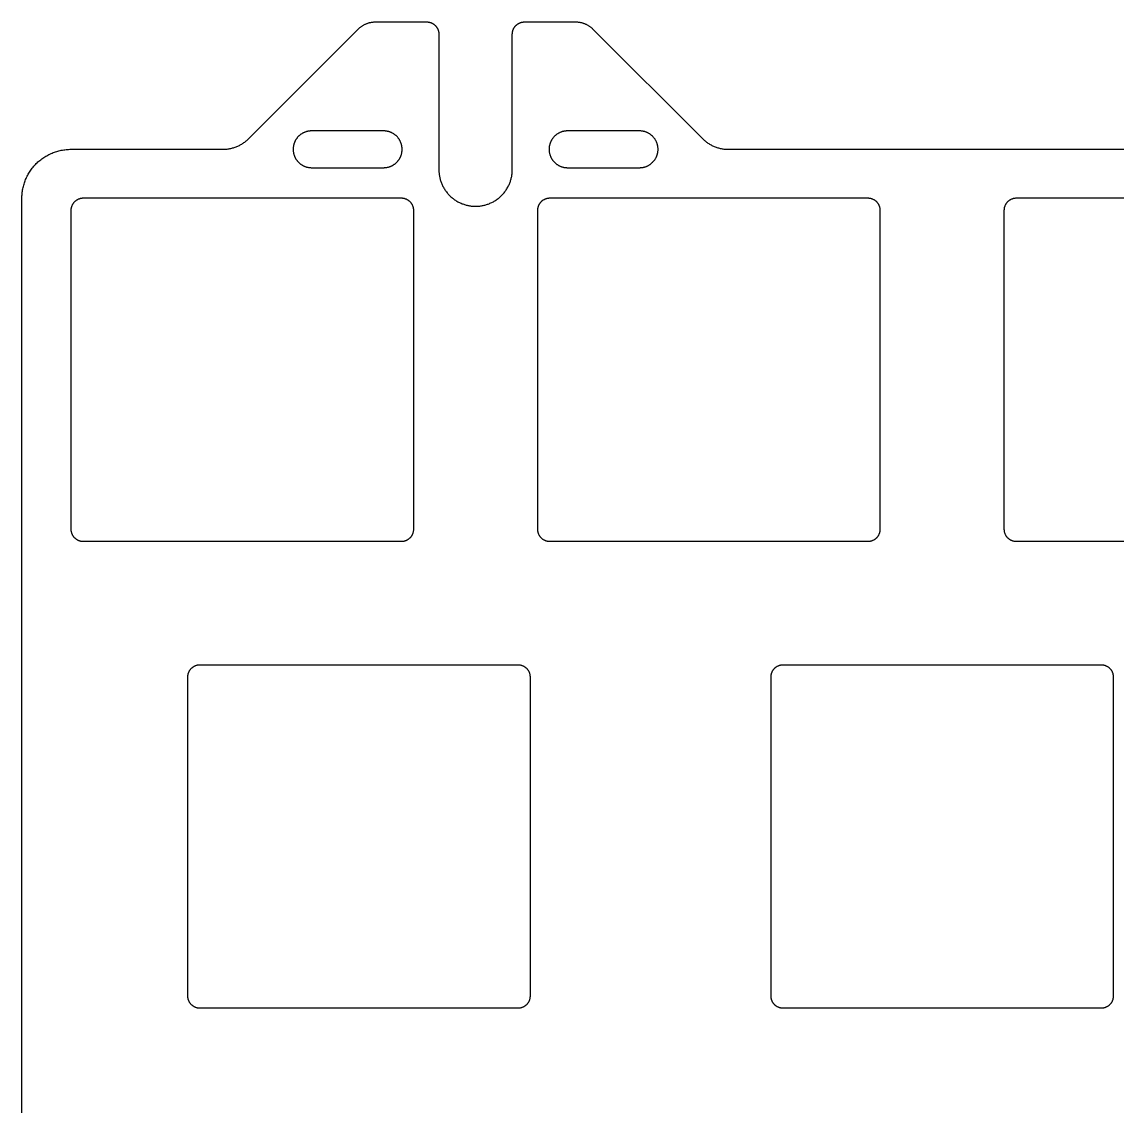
# Model space of a CAD drawing. Header units: millimetres. Extents: x -2014 to -1710, y 1046 to 1151.
# Drawn here: x -2013.75 to -1969.03, y 1106.75 to 1151.01 of the extents above; entities that cross this region are included whole.
import ezdxf

# ---------------------------------------------------------------- set-up
doc = ezdxf.new("R2010")
doc.units = ezdxf.units.MM
doc.layers.add('Layer 01', color=1, linetype='Continuous', true_color=0xff0000)

msp = doc.modelspace()

# ---------------------------------------------------------------- linework, layer by layer
at = {"layer": 'Layer 01', "color": 254, "true_color": 0xcad1ee}
for points in [[(-2004.488646, 1146.245211), (-2000.020879, 1150.712978)], [(-2000.020879, 1150.712978), (-2000.003306, 1150.730106), (-1999.985307, 1150.746774), (-1999.966895, 1150.762979), (-1999.948084, 1150.778713), (-1999.928886, 1150.793972), (-1999.909316, 1150.80875), (-1999.889387, 1150.823041), (-1999.869112, 1150.83684), (-1999.848504, 1150.850141), (-1999.827578, 1150.862939), (-1999.806347, 1150.875228), (-1999.784823, 1150.887003), (-1999.763022, 1150.898257), (-1999.740955, 1150.908986), (-1999.718637, 1150.919184), (-1999.69608, 1150.928845), (-1999.673299, 1150.937963), (-1999.650307, 1150.946534), (-1999.627117, 1150.954551), (-1999.603743, 1150.962009), (-1999.580198, 1150.968902), (-1999.556495, 1150.975226), (-1999.532649, 1150.980973), (-1999.508672, 1150.986139), (-1999.484578, 1150.990718), (-1999.46038, 1150.994705), (-1999.436092, 1150.998094), (-1999.411728, 1151.000879), (-1999.3873, 1151.003055), (-1999.362823, 1151.004616), (-1999.338309, 1151.005557), (-1999.313772, 1151.005871)], [(-1999.313772, 1151.005871), (-1997.227972, 1151.005871)], [(-1997.227972, 1151.005871), (-1997.215686, 1151.005713), (-1997.203402, 1151.005242), (-1997.191129, 1151.00446), (-1997.178875, 1151.003373), (-1997.166649, 1151.001984), (-1997.154462, 1151.000296), (-1997.14232, 1150.998313), (-1997.130234, 1150.996039), (-1997.118213, 1150.993477), (-1997.106265, 1150.990632), (-1997.0944, 1150.987506), (-1997.082627, 1150.984104), (-1997.070954, 1150.980429), (-1997.059391, 1150.976486), (-1997.047947, 1150.972276), (-1997.03663, 1150.967805), (-1997.02545, 1150.963069), (-1997.014408, 1150.958061), (-1997.003506, 1150.952781), (-1996.992743, 1150.947229), (-1996.982118, 1150.941406), (-1996.971633, 1150.935311), (-1996.961286, 1150.928944), (-1996.951079, 1150.922305), (-1996.940967, 1150.915352), (-1996.930932, 1150.908066), (-1996.921012, 1150.900483), (-1996.911243, 1150.892641), (-1996.901662, 1150.884576), (-1996.892307, 1150.876326), (-1996.883214, 1150.867926), (-1996.874421, 1150.859413), (-1996.865897, 1150.850736), (-1996.857588, 1150.841822), (-1996.8495, 1150.83268), (-1996.841634, 1150.82332), (-1996.833996, 1150.81375), (-1996.826589, 1150.80398), (-1996.819417, 1150.794018), (-1996.812482, 1150.783873), (-1996.80579, 1150.773553), (-1996.799344, 1150.763069), (-1996.793148, 1150.752429), (-1996.787204, 1150.741641), (-1996.781518, 1150.730716), (-1996.776093, 1150.71966), (-1996.770932, 1150.708484), (-1996.766039, 1150.697197), (-1996.761431, 1150.685818), (-1996.75712, 1150.674362), (-1996.753106, 1150.662828), (-1996.749389, 1150.651218), (-1996.74597, 1150.639529), (-1996.742849, 1150.627764), (-1996.740024, 1150.615921), (-1996.737497, 1150.604), (-1996.735268, 1150.592003), (-1996.733335, 1150.579928), (-1996.7317, 1150.567775), (-1996.730363, 1150.555545), (-1996.729322, 1150.543238), (-1996.728579, 1150.530854), (-1996.728134, 1150.518392), (-1996.727986, 1150.505853)], [(-1993.727986, 1150.505803), (-1993.727829, 1150.518088), (-1993.72736, 1150.530373), (-1993.726581, 1150.542647), (-1993.725495, 1150.554901), (-1993.724108, 1150.567128), (-1993.722422, 1150.579316), (-1993.720441, 1150.591458), (-1993.718169, 1150.603545), (-1993.715609, 1150.615567), (-1993.712765, 1150.627516), (-1993.709641, 1150.639381), (-1993.706241, 1150.651156), (-1993.702568, 1150.662829), (-1993.698626, 1150.674394), (-1993.694418, 1150.685839), (-1993.689949, 1150.697157), (-1993.685214, 1150.708338), (-1993.680207, 1150.719381), (-1993.674929, 1150.730284), (-1993.669379, 1150.741049), (-1993.663557, 1150.751674), (-1993.657463, 1150.762161), (-1993.651097, 1150.772509), (-1993.64446, 1150.782718), (-1993.637508, 1150.792831), (-1993.630223, 1150.802867), (-1993.622641, 1150.812789), (-1993.614801, 1150.822559), (-1993.606737, 1150.832142), (-1993.598487, 1150.841498), (-1993.590088, 1150.850592), (-1993.581577, 1150.859387), (-1993.5729, 1150.867913), (-1993.563987, 1150.876223), (-1993.554846, 1150.884313), (-1993.545487, 1150.89218), (-1993.535918, 1150.899819), (-1993.526148, 1150.907228), (-1993.516186, 1150.914402), (-1993.506042, 1150.921338), (-1993.495723, 1150.928031), (-1993.48524, 1150.934479), (-1993.4746, 1150.940677), (-1993.463813, 1150.946622), (-1993.452887, 1150.95231), (-1993.441832, 1150.957737), (-1993.430656, 1150.9629), (-1993.419369, 1150.967794), (-1993.407991, 1150.972404), (-1993.396535, 1150.976717), (-1993.385001, 1150.980732), (-1993.37339, 1150.98445), (-1993.361702, 1150.98787), (-1993.349936, 1150.990994), (-1993.338093, 1150.99382), (-1993.326173, 1150.996348), (-1993.314175, 1150.998579), (-1993.3021, 1151.000513), (-1993.289947, 1151.00215), (-1993.277717, 1151.003489), (-1993.26541, 1151.00453), (-1993.253025, 1151.005275), (-1993.240563, 1151.005722), (-1993.228023, 1151.005871)], [(-1993.228023, 1151.005871), (-1991.142199, 1151.005871)], [(-1991.142199, 1151.005871), (-1991.117663, 1151.005557), (-1991.093149, 1151.004616), (-1991.068671, 1151.003055), (-1991.044243, 1151.000879), (-1991.019879, 1150.998094), (-1990.995591, 1150.994705), (-1990.971394, 1150.990718), (-1990.9473, 1150.986139), (-1990.923323, 1150.980973), (-1990.899476, 1150.975226), (-1990.875774, 1150.968902), (-1990.852229, 1150.962009), (-1990.828854, 1150.954551), (-1990.805664, 1150.946534), (-1990.782672, 1150.937963), (-1990.759891, 1150.928845), (-1990.737335, 1150.919184), (-1990.715016, 1150.908986), (-1990.69295, 1150.898257), (-1990.671148, 1150.887003), (-1990.649625, 1150.875228), (-1990.628393, 1150.862939), (-1990.607467, 1150.850141), (-1990.58686, 1150.83684), (-1990.566585, 1150.823041), (-1990.546656, 1150.80875), (-1990.527085, 1150.793972), (-1990.507888, 1150.778713), (-1990.489076, 1150.762979), (-1990.470664, 1150.746774), (-1990.452665, 1150.730106), (-1990.435092, 1150.712978)], [(-1990.435092, 1150.712978), (-1985.967326, 1146.245211)], [(-1996.727986, 1150.505853), (-1996.727986, 1144.980753)], [(-1993.727986, 1144.980763), (-1993.727986, 1150.505803)], [(-2005.549306, 1145.805871), (-2005.512127, 1145.806319), (-2005.475116, 1145.807661), (-2005.438273, 1145.809897), (-2005.4016, 1145.813026), (-2005.365099, 1145.817048), (-2005.32877, 1145.821962), (-2005.292615, 1145.827768), (-2005.256636, 1145.834465), (-2005.220833, 1145.842053), (-2005.185209, 1145.85053), (-2005.149764, 1145.859897), (-2005.1145, 1145.870153), (-2005.079418, 1145.881296), (-2005.04452, 1145.893328), (-2005.009807, 1145.906247), (-2004.975281, 1145.920052), (-2004.941099, 1145.93468), (-2004.90742, 1145.950067), (-2004.874243, 1145.966214), (-2004.841568, 1145.983119), (-2004.809395, 1146.000785), (-2004.777725, 1146.019209), (-2004.746557, 1146.038392), (-2004.715891, 1146.058335), (-2004.685727, 1146.079037), (-2004.656066, 1146.100499), (-2004.626907, 1146.122719), (-2004.59825, 1146.145699), (-2004.570096, 1146.169438), (-2004.542444, 1146.193937), (-2004.515294, 1146.219194), (-2004.488646, 1146.245211)], [(-2001.927986, 1146.555871), (-2001.946577, 1146.555639), (-2001.96512, 1146.554943), (-2001.983605, 1146.553788), (-2002.002025, 1146.552177), (-2002.020371, 1146.550114), (-2002.038636, 1146.547602), (-2002.05681, 1146.544644), (-2002.074887, 1146.541245), (-2002.092858, 1146.537407), (-2002.110715, 1146.533134), (-2002.12845, 1146.52843), (-2002.146055, 1146.523298), (-2002.163521, 1146.517742), (-2002.180841, 1146.511765), (-2002.198006, 1146.50537), (-2002.215009, 1146.498562), (-2002.23184, 1146.491343), (-2002.248493, 1146.483718), (-2002.264959, 1146.475689), (-2002.28123, 1146.46726), (-2002.297298, 1146.458435), (-2002.313154, 1146.449217), (-2002.328791, 1146.439609), (-2002.344201, 1146.429616), (-2002.359375, 1146.419241), (-2002.374305, 1146.408486), (-2002.388984, 1146.397357), (-2002.403402, 1146.385855), (-2002.417553, 1146.373986), (-2002.431427, 1146.361751), (-2002.445018, 1146.349155), (-2002.458316, 1146.336201), (-2002.47128, 1146.322935), (-2002.483875, 1146.3094), (-2002.4961, 1146.295599), (-2002.507952, 1146.281533), (-2002.519433, 1146.267205), (-2002.53054, 1146.252617), (-2002.541273, 1146.237771), (-2002.551631, 1146.222668), (-2002.561614, 1146.207312), (-2002.57122, 1146.191704), (-2002.580448, 1146.175846), (-2002.589298, 1146.159741), (-2002.597768, 1146.14339), (-2002.605858, 1146.126795), (-2002.613568, 1146.109959), (-2002.620895, 1146.092884), (-2002.627809, 1146.075643), (-2002.634276, 1146.058309), (-2002.640297, 1146.040883), (-2002.645872, 1146.023363), (-2002.651002, 1146.00575), (-2002.655685, 1145.988044), (-2002.659922, 1145.970245), (-2002.663713, 1145.952354), (-2002.667058, 1145.934369), (-2002.669957, 1145.916291), (-2002.67241, 1145.89812), (-2002.674418, 1145.879857), (-2002.675979, 1145.8615), (-2002.677094, 1145.84305), (-2002.677763, 1145.824507), (-2002.677986, 1145.805871)], [(-1998.977986, 1146.555871), (-2001.927986, 1146.555871)], [(-1998.227986, 1145.805871), (-1998.228191, 1145.823683), (-1998.228808, 1145.84142), (-1998.229837, 1145.859083), (-1998.231277, 1145.876672), (-1998.233128, 1145.894186), (-1998.235391, 1145.911626), (-1998.238065, 1145.928992), (-1998.24115, 1145.946284), (-1998.244647, 1145.963501), (-1998.248556, 1145.980644), (-1998.252875, 1145.997713), (-1998.257606, 1146.014707), (-1998.26265, 1146.031377), (-1998.268039, 1146.047805), (-1998.273971, 1146.064493), (-1998.280644, 1146.081942), (-1998.287968, 1146.099813), (-1998.295717, 1146.11743), (-1998.30389, 1146.13479), (-1998.312484, 1146.151893), (-1998.321496, 1146.168736), (-1998.330925, 1146.185316), (-1998.340769, 1146.201631), (-1998.351025, 1146.21768), (-1998.361691, 1146.233459), (-1998.372765, 1146.248968), (-1998.384245, 1146.264203), (-1998.396129, 1146.279162), (-1998.408414, 1146.293844), (-1998.421098, 1146.308246), (-1998.434179, 1146.322366), (-1998.447656, 1146.336201), (-1998.461467, 1146.349691), (-1998.475556, 1146.362773), (-1998.489922, 1146.375449), (-1998.504566, 1146.387717), (-1998.519486, 1146.399579), (-1998.534684, 1146.411035), (-1998.55016, 1146.422083), (-1998.565912, 1146.432725), (-1998.581942, 1146.442959), (-1998.598249, 1146.452787), (-1998.614834, 1146.462209), (-1998.631695, 1146.471223), (-1998.649118, 1146.479943), (-1998.667008, 1146.488332), (-1998.684797, 1146.496164), (-1998.701915, 1146.503213), (-1998.718549, 1146.509589), (-1998.735267, 1146.515554), (-1998.752066, 1146.521108), (-1998.768949, 1146.526251), (-1998.785914, 1146.530982), (-1998.802962, 1146.535301), (-1998.820092, 1146.53921), (-1998.837306, 1146.542707), (-1998.854601, 1146.545792), (-1998.87198, 1146.548466), (-1998.889441, 1146.550729), (-1998.906984, 1146.55258), (-1998.924611, 1146.55402), (-1998.94232, 1146.555049), (-1998.960111, 1146.555666), (-1998.977986, 1146.555871)], [(-1991.477986, 1146.555871), (-1991.495797, 1146.555666), (-1991.513535, 1146.555049), (-1991.531198, 1146.55402), (-1991.548786, 1146.55258), (-1991.566301, 1146.550729), (-1991.583741, 1146.548466), (-1991.601107, 1146.545792), (-1991.618398, 1146.542707), (-1991.635616, 1146.53921), (-1991.652759, 1146.535301), (-1991.669827, 1146.530982), (-1991.686822, 1146.526251), (-1991.703491, 1146.521207), (-1991.71992, 1146.515818), (-1991.736608, 1146.509886), (-1991.754057, 1146.503213), (-1991.771927, 1146.495889), (-1991.789544, 1146.48814), (-1991.806905, 1146.479967), (-1991.824008, 1146.471373), (-1991.84085, 1146.462361), (-1991.85743, 1146.452932), (-1991.873746, 1146.443088), (-1991.889794, 1146.432832), (-1991.905574, 1146.422166), (-1991.921082, 1146.411092), (-1991.936317, 1146.399612), (-1991.951277, 1146.387728), (-1991.965959, 1146.375443), (-1991.980361, 1146.362759), (-1991.99448, 1146.349678), (-1992.008316, 1146.336201), (-1992.021805, 1146.32239), (-1992.034887, 1146.308301), (-1992.047563, 1146.293935), (-1992.059832, 1146.279291), (-1992.071694, 1146.264371), (-1992.083149, 1146.249173), (-1992.094197, 1146.233697), (-1992.104839, 1146.217945), (-1992.115074, 1146.201915), (-1992.124902, 1146.185608), (-1992.134323, 1146.169023), (-1992.143337, 1146.152162), (-1992.152058, 1146.134739), (-1992.160446, 1146.116849), (-1992.168278, 1146.09906), (-1992.175327, 1146.081942), (-1992.181704, 1146.065308), (-1992.187669, 1146.048591), (-1992.193223, 1146.031791), (-1992.198365, 1146.014908), (-1992.203096, 1145.997943), (-1992.207416, 1145.980895), (-1992.211324, 1145.963765), (-1992.214821, 1145.946551), (-1992.217906, 1145.929256), (-1992.220581, 1145.911877), (-1992.222843, 1145.894416), (-1992.224695, 1145.876873), (-1992.226134, 1145.859246), (-1992.227163, 1145.841537), (-1992.22778, 1145.823746), (-1992.227986, 1145.805871)], [(-1988.527986, 1146.555871), (-1991.477986, 1146.555871)], [(-1987.777986, 1145.805871), (-1987.778191, 1145.823683), (-1987.778808, 1145.84142), (-1987.779837, 1145.859083), (-1987.781277, 1145.876672), (-1987.783128, 1145.894186), (-1987.785391, 1145.911626), (-1987.788065, 1145.928992), (-1987.79115, 1145.946284), (-1987.794647, 1145.963501), (-1987.798556, 1145.980644), (-1987.802875, 1145.997713), (-1987.807606, 1146.014707), (-1987.81265, 1146.031377), (-1987.818039, 1146.047805), (-1987.823971, 1146.064493), (-1987.830644, 1146.081942), (-1987.837968, 1146.099813), (-1987.845717, 1146.11743), (-1987.85389, 1146.13479), (-1987.862484, 1146.151893), (-1987.871496, 1146.168736), (-1987.880925, 1146.185316), (-1987.890769, 1146.201631), (-1987.901025, 1146.21768), (-1987.911691, 1146.233459), (-1987.922765, 1146.248968), (-1987.934245, 1146.264203), (-1987.946129, 1146.279162), (-1987.958414, 1146.293844), (-1987.971098, 1146.308246), (-1987.984179, 1146.322366), (-1987.997656, 1146.336201), (-1988.011467, 1146.349691), (-1988.025556, 1146.362773), (-1988.039922, 1146.375449), (-1988.054566, 1146.387717), (-1988.069486, 1146.399579), (-1988.084684, 1146.411035), (-1988.10016, 1146.422083), (-1988.115912, 1146.432725), (-1988.131942, 1146.442959), (-1988.148249, 1146.452787), (-1988.164834, 1146.462209), (-1988.181695, 1146.471223), (-1988.199118, 1146.479943), (-1988.217008, 1146.488332), (-1988.234797, 1146.496164), (-1988.251915, 1146.503213), (-1988.268549, 1146.509589), (-1988.285266, 1146.515554), (-1988.302066, 1146.521108), (-1988.318949, 1146.526251), (-1988.335914, 1146.530982), (-1988.352962, 1146.535301), (-1988.370092, 1146.53921), (-1988.387306, 1146.542707), (-1988.404601, 1146.545792), (-1988.42198, 1146.548466), (-1988.439441, 1146.550729), (-1988.456984, 1146.55258), (-1988.474611, 1146.55402), (-1988.49232, 1146.555049), (-1988.510111, 1146.555666), (-1988.527986, 1146.555871)], [(-1985.967326, 1146.245211), (-1985.94072, 1146.219238), (-1985.9136, 1146.194016), (-1985.885967, 1146.169545), (-1985.857823, 1146.145826), (-1985.829168, 1146.12286), (-1985.800005, 1146.100646), (-1985.770334, 1146.079187), (-1985.740158, 1146.058481), (-1985.709476, 1146.03853), (-1985.678291, 1146.019334), (-1985.646605, 1146.000894), (-1985.614417, 1145.98321), (-1985.581731, 1145.966284), (-1985.548547, 1145.950115), (-1985.514866, 1145.934704), (-1985.48069, 1145.920052), (-1985.446177, 1145.906225), (-1985.411481, 1145.893291), (-1985.376604, 1145.881248), (-1985.341546, 1145.870098), (-1985.306305, 1145.85984), (-1985.270883, 1145.850473), (-1985.235279, 1145.841999), (-1985.199493, 1145.834416), (-1985.163526, 1145.827726), (-1985.127376, 1145.821928), (-1985.091046, 1145.817022), (-1985.054533, 1145.813008), (-1985.017839, 1145.809885), (-1984.980963, 1145.807655), (-1984.943905, 1145.806317), (-1984.906665, 1145.805871)], [(-2013.752987, 1143.805871), (-2013.752378, 1143.854953), (-2013.750555, 1143.904003), (-2013.747523, 1143.952993), (-2013.743288, 1144.001893), (-2013.737857, 1144.050676), (-2013.731234, 1144.099312), (-2013.723425, 1144.147772), (-2013.714437, 1144.196028), (-2013.704274, 1144.24405), (-2013.692943, 1144.291809), (-2013.68045, 1144.339278), (-2013.6668, 1144.386426), (-2013.651999, 1144.433225), (-2013.636052, 1144.479646), (-2013.618966, 1144.52566), (-2013.600746, 1144.571238), (-2013.581401, 1144.61635), (-2013.560946, 1144.660969), (-2013.539397, 1144.705069), (-2013.516771, 1144.748627), (-2013.493085, 1144.791618), (-2013.468354, 1144.834017), (-2013.442594, 1144.875801), (-2013.415824, 1144.916943), (-2013.388058, 1144.957421), (-2013.359313, 1144.997209), (-2013.329605, 1145.036283), (-2013.298951, 1145.074618), (-2013.267367, 1145.112191), (-2013.23487, 1145.148976), (-2013.201476, 1145.184948), (-2013.167201, 1145.220085), (-2013.132064, 1145.25436), (-2013.096091, 1145.287754), (-2013.059306, 1145.320252), (-2013.021734, 1145.351835), (-2012.983399, 1145.382489), (-2012.944325, 1145.412197), (-2012.904537, 1145.440942), (-2012.864059, 1145.468708), (-2012.822916, 1145.495479), (-2012.781133, 1145.521238), (-2012.738734, 1145.545969), (-2012.695743, 1145.569655), (-2012.652185, 1145.592281), (-2012.608085, 1145.61383), (-2012.563466, 1145.634285), (-2012.518354, 1145.65363), (-2012.472776, 1145.67185), (-2012.426762, 1145.688936), (-2012.380341, 1145.704883), (-2012.333542, 1145.719684), (-2012.286394, 1145.733334), (-2012.238925, 1145.745828), (-2012.191166, 1145.757158), (-2012.143144, 1145.767321), (-2012.094888, 1145.776309), (-2012.046428, 1145.784118), (-2011.997792, 1145.790741), (-2011.949009, 1145.796172), (-2011.900108, 1145.800407), (-2011.851119, 1145.803439), (-2011.802069, 1145.805262), (-2011.752987, 1145.805871)], [(-2011.752987, 1145.805871), (-2005.549306, 1145.805871)], [(-2002.677986, 1145.805871), (-2002.677753, 1145.78728), (-2002.677058, 1145.768737), (-2002.675903, 1145.750252), (-2002.674292, 1145.731832), (-2002.672228, 1145.713486), (-2002.669716, 1145.695221), (-2002.666759, 1145.677047), (-2002.663359, 1145.65897), (-2002.659522, 1145.640999), (-2002.655249, 1145.623142), (-2002.650545, 1145.605407), (-2002.645413, 1145.587802), (-2002.639856, 1145.570336), (-2002.633879, 1145.553016), (-2002.627485, 1145.535851), (-2002.620676, 1145.518848), (-2002.613458, 1145.502017), (-2002.605832, 1145.485364), (-2002.597803, 1145.468898), (-2002.589374, 1145.452627), (-2002.580549, 1145.436559), (-2002.571331, 1145.420703), (-2002.561724, 1145.405066), (-2002.55173, 1145.389656), (-2002.541355, 1145.374482), (-2002.530601, 1145.359552), (-2002.519471, 1145.344873), (-2002.50797, 1145.330455), (-2002.4961, 1145.316304), (-2002.483865, 1145.30243), (-2002.471269, 1145.288839), (-2002.458316, 1145.275541), (-2002.445049, 1145.262577), (-2002.431515, 1145.249982), (-2002.417713, 1145.237757), (-2002.403647, 1145.225905), (-2002.389319, 1145.214424), (-2002.374731, 1145.203317), (-2002.359885, 1145.192584), (-2002.344783, 1145.182226), (-2002.329427, 1145.172243), (-2002.313818, 1145.162637), (-2002.297961, 1145.153409), (-2002.281855, 1145.144559), (-2002.265504, 1145.136089), (-2002.24891, 1145.127999), (-2002.232074, 1145.120289), (-2002.214998, 1145.112962), (-2002.197757, 1145.106048), (-2002.180424, 1145.099581), (-2002.162997, 1145.09356), (-2002.145477, 1145.087985), (-2002.127864, 1145.082855), (-2002.110159, 1145.078172), (-2002.09236, 1145.073935), (-2002.074468, 1145.070144), (-2002.056483, 1145.066799), (-2002.038405, 1145.0639), (-2002.020235, 1145.061447), (-2002.001971, 1145.059439), (-2001.983614, 1145.057878), (-2001.965164, 1145.056763), (-2001.946621, 1145.056094), (-2001.927986, 1145.055871)], [(-1998.977986, 1145.055871), (-1998.959394, 1145.056104), (-1998.940851, 1145.056799), (-1998.922366, 1145.057954), (-1998.903947, 1145.059565), (-1998.8856, 1145.061629), (-1998.867336, 1145.064141), (-1998.849161, 1145.067098), (-1998.831084, 1145.070498), (-1998.813113, 1145.074335), (-1998.795256, 1145.078608), (-1998.777521, 1145.083312), (-1998.759917, 1145.088444), (-1998.74245, 1145.094001), (-1998.725131, 1145.099978), (-1998.707965, 1145.106372), (-1998.690963, 1145.113181), (-1998.674131, 1145.120399), (-1998.657478, 1145.128025), (-1998.641012, 1145.136054), (-1998.624741, 1145.144483), (-1998.608674, 1145.153308), (-1998.592817, 1145.162526), (-1998.57718, 1145.172133), (-1998.561771, 1145.182127), (-1998.546597, 1145.192502), (-1998.531666, 1145.203256), (-1998.516988, 1145.214386), (-1998.502569, 1145.225887), (-1998.488419, 1145.237757), (-1998.474544, 1145.249992), (-1998.460954, 1145.262588), (-1998.447656, 1145.275541), (-1998.434691, 1145.288808), (-1998.422096, 1145.302342), (-1998.409872, 1145.316144), (-1998.398019, 1145.33021), (-1998.386539, 1145.344538), (-1998.375431, 1145.359126), (-1998.364698, 1145.373972), (-1998.35434, 1145.389074), (-1998.344358, 1145.40443), (-1998.334752, 1145.420039), (-1998.325524, 1145.435896), (-1998.316674, 1145.452002), (-1998.308203, 1145.468353), (-1998.300113, 1145.484947), (-1998.292404, 1145.501783), (-1998.285076, 1145.518859), (-1998.278163, 1145.5361), (-1998.271695, 1145.553433), (-1998.265674, 1145.57086), (-1998.260099, 1145.58838), (-1998.25497, 1145.605993), (-1998.250287, 1145.623698), (-1998.246049, 1145.641497), (-1998.242258, 1145.659389), (-1998.238913, 1145.677374), (-1998.236014, 1145.695452), (-1998.233561, 1145.713622), (-1998.231554, 1145.731886), (-1998.229993, 1145.750243), (-1998.228878, 1145.768693), (-1998.228209, 1145.787236), (-1998.227986, 1145.805871)], [(-1992.227986, 1145.805871), (-1992.22778, 1145.78806), (-1992.227163, 1145.770322), (-1992.226134, 1145.752659), (-1992.224695, 1145.735071), (-1992.222843, 1145.717556), (-1992.220581, 1145.700116), (-1992.217906, 1145.68275), (-1992.214821, 1145.665459), (-1992.211324, 1145.648241), (-1992.207416, 1145.631098), (-1992.203096, 1145.61403), (-1992.198365, 1145.597035), (-1992.193322, 1145.580366), (-1992.187933, 1145.563937), (-1992.182001, 1145.547249), (-1992.175327, 1145.5298), (-1992.168003, 1145.51193), (-1992.160254, 1145.494313), (-1992.152081, 1145.476952), (-1992.143488, 1145.45985), (-1992.134475, 1145.443007), (-1992.125046, 1145.426427), (-1992.115203, 1145.410112), (-1992.104947, 1145.394063), (-1992.09428, 1145.378283), (-1992.083206, 1145.362775), (-1992.071726, 1145.34754), (-1992.059843, 1145.33258), (-1992.047558, 1145.317898), (-1992.034873, 1145.303497), (-1992.021792, 1145.289377), (-1992.008316, 1145.275541), (-1991.994504, 1145.262052), (-1991.980415, 1145.24897), (-1991.966049, 1145.236294), (-1991.951406, 1145.224025), (-1991.936485, 1145.212163), (-1991.921287, 1145.200708), (-1991.905812, 1145.18966), (-1991.890059, 1145.179018), (-1991.874029, 1145.168783), (-1991.857722, 1145.158955), (-1991.841138, 1145.149534), (-1991.824276, 1145.14052), (-1991.806853, 1145.131799), (-1991.788963, 1145.123411), (-1991.771175, 1145.115579), (-1991.754057, 1145.10853), (-1991.737422, 1145.102153), (-1991.720705, 1145.096188), (-1991.703905, 1145.090634), (-1991.687022, 1145.085492), (-1991.670057, 1145.080761), (-1991.653009, 1145.076441), (-1991.635879, 1145.072533), (-1991.618666, 1145.069036), (-1991.60137, 1145.065951), (-1991.583992, 1145.063276), (-1991.566531, 1145.061014), (-1991.548987, 1145.059162), (-1991.531361, 1145.057723), (-1991.513652, 1145.056694), (-1991.49586, 1145.056077), (-1991.477986, 1145.055871)], [(-1988.527986, 1145.055871), (-1988.510174, 1145.056077), (-1988.492437, 1145.056694), (-1988.474774, 1145.057723), (-1988.457185, 1145.059163), (-1988.439671, 1145.061014), (-1988.42223, 1145.063276), (-1988.404865, 1145.065951), (-1988.387573, 1145.069036), (-1988.370356, 1145.072533), (-1988.353213, 1145.076441), (-1988.336144, 1145.080761), (-1988.31915, 1145.085492), (-1988.30248, 1145.090535), (-1988.286052, 1145.095924), (-1988.269364, 1145.101856), (-1988.251915, 1145.10853), (-1988.234044, 1145.115854), (-1988.216427, 1145.123603), (-1988.199067, 1145.131776), (-1988.181964, 1145.140369), (-1988.165121, 1145.149382), (-1988.148541, 1145.158811), (-1988.132226, 1145.168654), (-1988.116177, 1145.17891), (-1988.100398, 1145.189577), (-1988.084889, 1145.200651), (-1988.069654, 1145.212131), (-1988.054695, 1145.224014), (-1988.040013, 1145.236299), (-1988.025611, 1145.248984), (-1988.011491, 1145.262065), (-1987.997656, 1145.275541), (-1987.984166, 1145.289353), (-1987.971084, 1145.303442), (-1987.958408, 1145.317808), (-1987.94614, 1145.332451), (-1987.934278, 1145.347372), (-1987.922822, 1145.36257), (-1987.911774, 1145.378045), (-1987.901132, 1145.393798), (-1987.890898, 1145.409828), (-1987.88107, 1145.426135), (-1987.871648, 1145.442719), (-1987.862634, 1145.459581), (-1987.853914, 1145.477004), (-1987.845525, 1145.494894), (-1987.837693, 1145.512682), (-1987.830644, 1145.5298), (-1987.824268, 1145.546435), (-1987.818303, 1145.563152), (-1987.812749, 1145.579952), (-1987.807606, 1145.596835), (-1987.802875, 1145.6138), (-1987.798556, 1145.630848), (-1987.794647, 1145.647978), (-1987.79115, 1145.665191), (-1987.788065, 1145.682487), (-1987.785391, 1145.699865), (-1987.783128, 1145.717326), (-1987.781277, 1145.73487), (-1987.779837, 1145.752496), (-1987.778808, 1145.770205), (-1987.778191, 1145.787997), (-1987.777986, 1145.805871)], [(-1984.906665, 1145.805871), (-1916.649307, 1145.805871)], [(-2001.927986, 1145.055871), (-1998.977986, 1145.055871)], [(-1996.727986, 1144.980753), (-1996.727572, 1144.9451), (-1996.726335, 1144.9096), (-1996.724275, 1144.874252), (-1996.721393, 1144.839058), (-1996.717688, 1144.804016), (-1996.71316, 1144.769127), (-1996.70781, 1144.734391), (-1996.701636, 1144.699808), (-1996.69464, 1144.665377), (-1996.686822, 1144.631099), (-1996.678181, 1144.596974), (-1996.668717, 1144.563002), (-1996.65843, 1144.529183), (-1996.647321, 1144.495517), (-1996.635662, 1144.462693), (-1996.622634, 1144.428642), (-1996.607956, 1144.392856), (-1996.592441, 1144.357595), (-1996.576092, 1144.322859), (-1996.55891, 1144.288652), (-1996.540899, 1144.254975), (-1996.522059, 1144.221831), (-1996.502393, 1144.189222), (-1996.481904, 1144.15715), (-1996.460594, 1144.125617), (-1996.438464, 1144.094625), (-1996.415517, 1144.064177), (-1996.391755, 1144.034275), (-1996.36718, 1144.004921), (-1996.341795, 1143.976117), (-1996.315602, 1143.947865), (-1996.288602, 1143.920167), (-1996.260926, 1143.893157), (-1996.232703, 1143.866965), (-1996.203933, 1143.841591), (-1996.174615, 1143.817035), (-1996.144749, 1143.793297), (-1996.114337, 1143.770377), (-1996.083376, 1143.748276), (-1996.051869, 1143.726992), (-1996.019814, 1143.706527), (-1995.987211, 1143.68688), (-1995.954061, 1143.668051), (-1995.920364, 1143.65004), (-1995.886119, 1143.632847), (-1995.851327, 1143.616473), (-1995.815243, 1143.600622), (-1995.7801, 1143.586178), (-1995.746823, 1143.573438), (-1995.713368, 1143.561519), (-1995.679737, 1143.550421), (-1995.645934, 1143.540144), (-1995.611962, 1143.530688), (-1995.577824, 1143.522054), (-1995.543523, 1143.51424), (-1995.509062, 1143.507248), (-1995.474444, 1143.501077), (-1995.439672, 1143.495727), (-1995.404749, 1143.491198), (-1995.369678, 1143.487491), (-1995.334463, 1143.484604), (-1995.299107, 1143.482539), (-1995.263611, 1143.481294), (-1995.227981, 1143.480871), (-1995.192358, 1143.481271), (-1995.156883, 1143.482495), (-1995.121558, 1143.484543), (-1995.086381, 1143.487416), (-1995.051353, 1143.491113), (-1995.016474, 1143.495634), (-1994.981743, 1143.500979), (-1994.947161, 1143.507149), (-1994.912728, 1143.514143), (-1994.878444, 1143.521961), (-1994.844308, 1143.530604), (-1994.810322, 1143.540071), (-1994.776484, 1143.550362), (-1994.742794, 1143.561478), (-1994.709936, 1143.573147), (-1994.675862, 1143.586182), (-1994.640075, 1143.600857), (-1994.604813, 1143.616369), (-1994.570076, 1143.632715), (-1994.535867, 1143.649894), (-1994.502189, 1143.667903), (-1994.469044, 1143.686741), (-1994.436433, 1143.706404), (-1994.404359, 1143.72689), (-1994.372825, 1143.748199), (-1994.341831, 1143.770326), (-1994.311382, 1143.793271), (-1994.281478, 1143.81703), (-1994.252122, 1143.841603), (-1994.223315, 1143.866986), (-1994.195062, 1143.893177), (-1994.167362, 1143.920175), (-1994.14035, 1143.947848), (-1994.114155, 1143.976069), (-1994.088779, 1144.004838), (-1994.064221, 1144.034154), (-1994.040481, 1144.064018), (-1994.017559, 1144.094429), (-1993.995455, 1144.125387), (-1993.974169, 1144.156893), (-1993.953701, 1144.188947), (-1993.934052, 1144.221548), (-1993.91522, 1144.254697), (-1993.897207, 1144.288393), (-1993.880012, 1144.322636), (-1993.863634, 1144.357427), (-1993.847784, 1144.393501), (-1993.833334, 1144.428651), (-1993.820579, 1144.46195), (-1993.808648, 1144.495409), (-1993.797538, 1144.52903), (-1993.787252, 1144.562811), (-1993.777788, 1144.596754), (-1993.769147, 1144.630858), (-1993.761329, 1144.665124), (-1993.754333, 1144.69955), (-1993.74816, 1144.734138), (-1993.74281, 1144.768886), (-1993.738283, 1144.803796), (-1993.734578, 1144.838867), (-1993.731696, 1144.874099), (-1993.729636, 1144.909493), (-1993.7284, 1144.945047), (-1993.727986, 1144.980763)], [(-1991.477986, 1145.055871), (-1988.527986, 1145.055871)], [(-2013.752987, 1053.605856), (-2013.752987, 1143.805871)], [(-2011.252987, 1143.805851), (-2011.270058, 1143.80556), (-2011.287108, 1143.804686), (-2011.304119, 1143.80323), (-2011.321071, 1143.801194), (-2011.337942, 1143.798581), (-2011.354715, 1143.795393), (-2011.371369, 1143.791635), (-2011.387886, 1143.78731), (-2011.404244, 1143.782424), (-2011.420427, 1143.776982), (-2011.436414, 1143.770991), (-2011.452188, 1143.764457), (-2011.467729, 1143.757389), (-2011.48302, 1143.749794), (-2011.498042, 1143.741682), (-2011.512779, 1143.733061), (-2011.527213, 1143.723942), (-2011.541327, 1143.714336), (-2011.555105, 1143.704254), (-2011.568531, 1143.693707), (-2011.581589, 1143.682708), (-2011.594264, 1143.671269), (-2011.606541, 1143.659405), (-2011.618405, 1143.647128), (-2011.629844, 1143.634453), (-2011.640843, 1143.621395), (-2011.65139, 1143.60797), (-2011.661472, 1143.594192), (-2011.671078, 1143.580077), (-2011.680197, 1143.565643), (-2011.688817, 1143.550906), (-2011.69693, 1143.535884), (-2011.704525, 1143.520593), (-2011.711593, 1143.505052), (-2011.718126, 1143.489278), (-2011.724118, 1143.473291), (-2011.72956, 1143.457109), (-2011.734446, 1143.44075), (-2011.738771, 1143.424234), (-2011.742529, 1143.407579), (-2011.745717, 1143.390807), (-2011.74833, 1143.373935), (-2011.750366, 1143.356983), (-2011.751822, 1143.339973), (-2011.752696, 1143.322922), (-2011.752987, 1143.305851)], [(-1998.252987, 1143.805851), (-2011.252987, 1143.805851)], [(-1997.752987, 1143.305851), (-1997.753279, 1143.322922), (-1997.754153, 1143.339973), (-1997.755609, 1143.356983), (-1997.757644, 1143.373935), (-1997.760257, 1143.390807), (-1997.763445, 1143.407579), (-1997.767204, 1143.424234), (-1997.771529, 1143.44075), (-1997.776415, 1143.457109), (-1997.781857, 1143.473291), (-1997.787848, 1143.489278), (-1997.794382, 1143.505052), (-1997.80145, 1143.520593), (-1997.809045, 1143.535884), (-1997.817157, 1143.550906), (-1997.825778, 1143.565643), (-1997.834896, 1143.580077), (-1997.844502, 1143.594192), (-1997.854585, 1143.60797), (-1997.865132, 1143.621395), (-1997.876131, 1143.634453), (-1997.887569, 1143.647128), (-1997.899434, 1143.659405), (-1997.911711, 1143.671269), (-1997.924385, 1143.682708), (-1997.937443, 1143.693707), (-1997.950869, 1143.704254), (-1997.964647, 1143.714336), (-1997.978761, 1143.723942), (-1997.993195, 1143.733061), (-1998.007932, 1143.741682), (-1998.022955, 1143.749794), (-1998.038245, 1143.757389), (-1998.053787, 1143.764457), (-1998.06956, 1143.770991), (-1998.085547, 1143.776982), (-1998.10173, 1143.782424), (-1998.118089, 1143.78731), (-1998.134605, 1143.791635), (-1998.151259, 1143.795393), (-1998.168032, 1143.798581), (-1998.184904, 1143.801194), (-1998.201855, 1143.80323), (-1998.218866, 1143.804686), (-1998.235917, 1143.80556), (-1998.252987, 1143.805851)], [(-1992.202987, 1143.805851), (-1992.220058, 1143.80556), (-1992.237108, 1143.804686), (-1992.254119, 1143.80323), (-1992.271071, 1143.801194), (-1992.287942, 1143.798581), (-1992.304715, 1143.795393), (-1992.321369, 1143.791635), (-1992.337886, 1143.78731), (-1992.354244, 1143.782424), (-1992.370427, 1143.776982), (-1992.386414, 1143.770991), (-1992.402188, 1143.764457), (-1992.417729, 1143.757389), (-1992.43302, 1143.749794), (-1992.448042, 1143.741682), (-1992.462779, 1143.733061), (-1992.477213, 1143.723942), (-1992.491327, 1143.714336), (-1992.505105, 1143.704254), (-1992.518531, 1143.693707), (-1992.531589, 1143.682708), (-1992.544264, 1143.671269), (-1992.556541, 1143.659405), (-1992.568405, 1143.647128), (-1992.579844, 1143.634453), (-1992.590843, 1143.621395), (-1992.60139, 1143.60797), (-1992.611472, 1143.594192), (-1992.621078, 1143.580077), (-1992.630197, 1143.565643), (-1992.638817, 1143.550906), (-1992.64693, 1143.535884), (-1992.654525, 1143.520593), (-1992.661593, 1143.505052), (-1992.668126, 1143.489278), (-1992.674118, 1143.473291), (-1992.67956, 1143.457109), (-1992.684446, 1143.44075), (-1992.688771, 1143.424234), (-1992.692529, 1143.407579), (-1992.695717, 1143.390807), (-1992.69833, 1143.373935), (-1992.700366, 1143.356983), (-1992.701822, 1143.339973), (-1992.702696, 1143.322922), (-1992.702987, 1143.305851)], [(-1979.202987, 1143.805851), (-1992.202987, 1143.805851)], [(-1978.702987, 1143.305851), (-1978.703279, 1143.322922), (-1978.704153, 1143.339973), (-1978.705609, 1143.356983), (-1978.707644, 1143.373935), (-1978.710257, 1143.390807), (-1978.713445, 1143.407579), (-1978.717204, 1143.424234), (-1978.721529, 1143.44075), (-1978.726415, 1143.457109), (-1978.731857, 1143.473291), (-1978.737848, 1143.489278), (-1978.744382, 1143.505052), (-1978.75145, 1143.520593), (-1978.759045, 1143.535884), (-1978.767157, 1143.550906), (-1978.775778, 1143.565643), (-1978.784896, 1143.580077), (-1978.794502, 1143.594192), (-1978.804585, 1143.60797), (-1978.815132, 1143.621395), (-1978.826131, 1143.634453), (-1978.837569, 1143.647128), (-1978.849434, 1143.659405), (-1978.861711, 1143.671269), (-1978.874385, 1143.682708), (-1978.887443, 1143.693707), (-1978.900869, 1143.704254), (-1978.914647, 1143.714336), (-1978.928761, 1143.723942), (-1978.943195, 1143.733061), (-1978.957932, 1143.741682), (-1978.972955, 1143.749794), (-1978.988245, 1143.757389), (-1979.003787, 1143.764457), (-1979.01956, 1143.770991), (-1979.035547, 1143.776982), (-1979.05173, 1143.782424), (-1979.068089, 1143.78731), (-1979.084605, 1143.791635), (-1979.101259, 1143.795393), (-1979.118032, 1143.798581), (-1979.134904, 1143.801194), (-1979.151855, 1143.80323), (-1979.168866, 1143.804686), (-1979.185917, 1143.80556), (-1979.202987, 1143.805851)], [(-1973.152987, 1143.805851), (-1973.170058, 1143.80556), (-1973.187108, 1143.804686), (-1973.204119, 1143.80323), (-1973.221071, 1143.801194), (-1973.237942, 1143.798581), (-1973.254715, 1143.795393), (-1973.271369, 1143.791635), (-1973.287886, 1143.78731), (-1973.304244, 1143.782424), (-1973.320427, 1143.776982), (-1973.336414, 1143.770991), (-1973.352188, 1143.764457), (-1973.367729, 1143.757389), (-1973.38302, 1143.749794), (-1973.398042, 1143.741682), (-1973.412779, 1143.733061), (-1973.427213, 1143.723942), (-1973.441327, 1143.714336), (-1973.455105, 1143.704254), (-1973.468531, 1143.693707), (-1973.481589, 1143.682708), (-1973.494264, 1143.671269), (-1973.506541, 1143.659405), (-1973.518405, 1143.647128), (-1973.529844, 1143.634453), (-1973.540843, 1143.621395), (-1973.55139, 1143.60797), (-1973.561472, 1143.594192), (-1973.571078, 1143.580077), (-1973.580197, 1143.565643), (-1973.588817, 1143.550906), (-1973.59693, 1143.535884), (-1973.604525, 1143.520593), (-1973.611593, 1143.505052), (-1973.618126, 1143.489278), (-1973.624118, 1143.473291), (-1973.62956, 1143.457109), (-1973.634446, 1143.44075), (-1973.638771, 1143.424234), (-1973.642529, 1143.407579), (-1973.645717, 1143.390807), (-1973.64833, 1143.373935), (-1973.650366, 1143.356983), (-1973.651822, 1143.339973), (-1973.652696, 1143.322922), (-1973.652987, 1143.305851)], [(-1960.152987, 1143.805851), (-1973.152987, 1143.805851)], [(-2011.752987, 1143.305851), (-2011.752987, 1130.305851)], [(-1997.752987, 1130.305851), (-1997.752987, 1143.305851)], [(-1992.702987, 1143.305851), (-1992.702987, 1130.305851)], [(-1978.702987, 1130.305851), (-1978.702987, 1143.305851)], [(-1973.652987, 1143.305851), (-1973.652987, 1130.305851)], [(-2011.752987, 1130.305851), (-2011.752696, 1130.288781), (-2011.751822, 1130.27173), (-2011.750366, 1130.254719), (-2011.74833, 1130.237768), (-2011.745717, 1130.220896), (-2011.742529, 1130.204123), (-2011.738771, 1130.187469), (-2011.734446, 1130.170953), (-2011.72956, 1130.154594), (-2011.724118, 1130.138412), (-2011.718126, 1130.122424), (-2011.711593, 1130.106651), (-2011.704525, 1130.09111), (-2011.69693, 1130.075819), (-2011.688817, 1130.060796), (-2011.680197, 1130.046059), (-2011.671078, 1130.031625), (-2011.661472, 1130.017511), (-2011.65139, 1130.003733), (-2011.640843, 1129.990307), (-2011.629844, 1129.97725), (-2011.618405, 1129.964575), (-2011.606541, 1129.952298), (-2011.594264, 1129.940433), (-2011.581589, 1129.928995), (-2011.568531, 1129.917996), (-2011.555105, 1129.907449), (-2011.541327, 1129.897366), (-2011.527213, 1129.88776), (-2011.512779, 1129.878642), (-2011.498042, 1129.870021), (-2011.48302, 1129.861909), (-2011.467729, 1129.854314), (-2011.452188, 1129.847246), (-2011.436414, 1129.840712), (-2011.420427, 1129.834721), (-2011.404244, 1129.829279), (-2011.387886, 1129.824393), (-2011.371369, 1129.820068), (-2011.354715, 1129.816309), (-2011.337942, 1129.813122), (-2011.321071, 1129.810508), (-2011.304119, 1129.808473), (-2011.287108, 1129.807017), (-2011.270058, 1129.806143), (-2011.252987, 1129.805851)], [(-1998.252987, 1129.805851), (-1998.235917, 1129.806143), (-1998.218866, 1129.807017), (-1998.201855, 1129.808473), (-1998.184904, 1129.810508), (-1998.168032, 1129.813122), (-1998.151259, 1129.816309), (-1998.134605, 1129.820068), (-1998.118089, 1129.824393), (-1998.10173, 1129.829279), (-1998.085547, 1129.834721), (-1998.06956, 1129.840712), (-1998.053787, 1129.847246), (-1998.038245, 1129.854314), (-1998.022955, 1129.861909), (-1998.007932, 1129.870021), (-1997.993195, 1129.878642), (-1997.978761, 1129.88776), (-1997.964647, 1129.897366), (-1997.950869, 1129.907449), (-1997.937443, 1129.917996), (-1997.924385, 1129.928995), (-1997.911711, 1129.940433), (-1997.899434, 1129.952298), (-1997.887569, 1129.964575), (-1997.876131, 1129.97725), (-1997.865132, 1129.990307), (-1997.854585, 1130.003733), (-1997.844502, 1130.017511), (-1997.834896, 1130.031625), (-1997.825778, 1130.046059), (-1997.817157, 1130.060796), (-1997.809045, 1130.075819), (-1997.80145, 1130.09111), (-1997.794382, 1130.106651), (-1997.787848, 1130.122424), (-1997.781857, 1130.138412), (-1997.776415, 1130.154594), (-1997.771529, 1130.170953), (-1997.767204, 1130.187469), (-1997.763445, 1130.204123), (-1997.760257, 1130.220896), (-1997.757644, 1130.237768), (-1997.755609, 1130.254719), (-1997.754153, 1130.27173), (-1997.753279, 1130.288781), (-1997.752987, 1130.305851)], [(-1992.702987, 1130.305851), (-1992.702696, 1130.288781), (-1992.701822, 1130.27173), (-1992.700366, 1130.254719), (-1992.69833, 1130.237768), (-1992.695717, 1130.220896), (-1992.692529, 1130.204123), (-1992.688771, 1130.187469), (-1992.684446, 1130.170953), (-1992.67956, 1130.154594), (-1992.674118, 1130.138412), (-1992.668126, 1130.122424), (-1992.661593, 1130.106651), (-1992.654525, 1130.09111), (-1992.64693, 1130.075819), (-1992.638817, 1130.060796), (-1992.630197, 1130.046059), (-1992.621078, 1130.031625), (-1992.611472, 1130.017511), (-1992.60139, 1130.003733), (-1992.590843, 1129.990307), (-1992.579844, 1129.97725), (-1992.568405, 1129.964575), (-1992.556541, 1129.952298), (-1992.544264, 1129.940433), (-1992.531589, 1129.928995), (-1992.518531, 1129.917996), (-1992.505105, 1129.907449), (-1992.491327, 1129.897366), (-1992.477213, 1129.88776), (-1992.462779, 1129.878642), (-1992.448042, 1129.870021), (-1992.43302, 1129.861909), (-1992.417729, 1129.854314), (-1992.402188, 1129.847246), (-1992.386414, 1129.840712), (-1992.370427, 1129.834721), (-1992.354244, 1129.829279), (-1992.337886, 1129.824393), (-1992.321369, 1129.820068), (-1992.304715, 1129.816309), (-1992.287942, 1129.813122), (-1992.271071, 1129.810508), (-1992.254119, 1129.808473), (-1992.237108, 1129.807017), (-1992.220058, 1129.806143), (-1992.202987, 1129.805851)], [(-1979.202987, 1129.805851), (-1979.185917, 1129.806143), (-1979.168866, 1129.807017), (-1979.151855, 1129.808473), (-1979.134904, 1129.810508), (-1979.118032, 1129.813122), (-1979.101259, 1129.816309), (-1979.084605, 1129.820068), (-1979.068089, 1129.824393), (-1979.05173, 1129.829279), (-1979.035547, 1129.834721), (-1979.01956, 1129.840712), (-1979.003787, 1129.847246), (-1978.988245, 1129.854314), (-1978.972955, 1129.861909), (-1978.957932, 1129.870021), (-1978.943195, 1129.878642), (-1978.928761, 1129.88776), (-1978.914647, 1129.897366), (-1978.900869, 1129.907449), (-1978.887443, 1129.917996), (-1978.874385, 1129.928995), (-1978.861711, 1129.940433), (-1978.849434, 1129.952298), (-1978.837569, 1129.964575), (-1978.826131, 1129.97725), (-1978.815132, 1129.990307), (-1978.804585, 1130.003733), (-1978.794502, 1130.017511), (-1978.784896, 1130.031625), (-1978.775778, 1130.046059), (-1978.767157, 1130.060796), (-1978.759045, 1130.075819), (-1978.75145, 1130.09111), (-1978.744382, 1130.106651), (-1978.737848, 1130.122424), (-1978.731857, 1130.138412), (-1978.726415, 1130.154594), (-1978.721529, 1130.170953), (-1978.717204, 1130.187469), (-1978.713445, 1130.204123), (-1978.710257, 1130.220896), (-1978.707644, 1130.237768), (-1978.705609, 1130.254719), (-1978.704153, 1130.27173), (-1978.703279, 1130.288781), (-1978.702987, 1130.305851)], [(-1973.652987, 1130.305851), (-1973.652696, 1130.288781), (-1973.651822, 1130.27173), (-1973.650366, 1130.254719), (-1973.64833, 1130.237768), (-1973.645717, 1130.220896), (-1973.642529, 1130.204123), (-1973.638771, 1130.187469), (-1973.634446, 1130.170953), (-1973.62956, 1130.154594), (-1973.624118, 1130.138412), (-1973.618126, 1130.122424), (-1973.611593, 1130.106651), (-1973.604525, 1130.09111), (-1973.59693, 1130.075819), (-1973.588817, 1130.060796), (-1973.580197, 1130.046059), (-1973.571078, 1130.031625), (-1973.561472, 1130.017511), (-1973.55139, 1130.003733), (-1973.540843, 1129.990307), (-1973.529844, 1129.97725), (-1973.518405, 1129.964575), (-1973.506541, 1129.952298), (-1973.494264, 1129.940433), (-1973.481589, 1129.928995), (-1973.468531, 1129.917996), (-1973.455105, 1129.907449), (-1973.441327, 1129.897366), (-1973.427213, 1129.88776), (-1973.412779, 1129.878642), (-1973.398042, 1129.870021), (-1973.38302, 1129.861909), (-1973.367729, 1129.854314), (-1973.352188, 1129.847246), (-1973.336414, 1129.840712), (-1973.320427, 1129.834721), (-1973.304244, 1129.829279), (-1973.287886, 1129.824393), (-1973.271369, 1129.820068), (-1973.254715, 1129.816309), (-1973.237942, 1129.813122), (-1973.221071, 1129.810508), (-1973.204119, 1129.808473), (-1973.187108, 1129.807017), (-1973.170058, 1129.806143), (-1973.152987, 1129.805851)], [(-2011.252987, 1129.805851), (-1998.252987, 1129.805851)], [(-1992.202987, 1129.805851), (-1979.202987, 1129.805851)], [(-1973.152987, 1129.805851), (-1960.152987, 1129.805851)], [(-2006.49049, 1124.755865), (-2006.507561, 1124.755574), (-2006.524611, 1124.7547), (-2006.541622, 1124.753244), (-2006.558574, 1124.751208), (-2006.575445, 1124.748595), (-2006.592218, 1124.745407), (-2006.608872, 1124.741649), (-2006.625389, 1124.737324), (-2006.641748, 1124.732438), (-2006.65793, 1124.726996), (-2006.673917, 1124.721004), (-2006.689691, 1124.714471), (-2006.705232, 1124.707403), (-2006.720523, 1124.699808), (-2006.735545, 1124.691695), (-2006.750282, 1124.683075), (-2006.764716, 1124.673956), (-2006.77883, 1124.66435), (-2006.792608, 1124.654268), (-2006.806034, 1124.643721), (-2006.819092, 1124.632722), (-2006.831767, 1124.621283), (-2006.844044, 1124.609419), (-2006.855908, 1124.597142), (-2006.867347, 1124.584467), (-2006.878346, 1124.571409), (-2006.888893, 1124.557983), (-2006.898975, 1124.544205), (-2006.908581, 1124.530091), (-2006.9177, 1124.515657), (-2006.926321, 1124.50092), (-2006.934433, 1124.485898), (-2006.942028, 1124.470607), (-2006.949096, 1124.455066), (-2006.955629, 1124.439292), (-2006.961621, 1124.423305), (-2006.967063, 1124.407122), (-2006.971949, 1124.390764), (-2006.976274, 1124.374247), (-2006.980032, 1124.357593), (-2006.98322, 1124.34082), (-2006.985833, 1124.323949), (-2006.987869, 1124.306997), (-2006.989325, 1124.289986), (-2006.990199, 1124.272936), (-2006.99049, 1124.255865)], [(-1993.49049, 1124.755865), (-2006.49049, 1124.755865)], [(-1992.99049, 1124.255865), (-1992.990782, 1124.272936), (-1992.991656, 1124.289986), (-1992.993112, 1124.306997), (-1992.995147, 1124.323949), (-1992.997761, 1124.34082), (-1993.000948, 1124.357593), (-1993.004707, 1124.374247), (-1993.009032, 1124.390764), (-1993.013918, 1124.407122), (-1993.01936, 1124.423305), (-1993.025351, 1124.439292), (-1993.031885, 1124.455066), (-1993.038953, 1124.470607), (-1993.046548, 1124.485898), (-1993.05466, 1124.50092), (-1993.063281, 1124.515657), (-1993.072399, 1124.530091), (-1993.082005, 1124.544205), (-1993.092088, 1124.557983), (-1993.102635, 1124.571409), (-1993.113634, 1124.584467), (-1993.125072, 1124.597142), (-1993.136937, 1124.609419), (-1993.149214, 1124.621283), (-1993.161888, 1124.632722), (-1993.174946, 1124.643721), (-1993.188372, 1124.654268), (-1993.20215, 1124.66435), (-1993.216264, 1124.673956), (-1993.230698, 1124.683075), (-1993.245435, 1124.691695), (-1993.260458, 1124.699808), (-1993.275749, 1124.707403), (-1993.29129, 1124.714471), (-1993.307063, 1124.721004), (-1993.32305, 1124.726996), (-1993.339233, 1124.732438), (-1993.355592, 1124.737324), (-1993.372108, 1124.741649), (-1993.388762, 1124.745407), (-1993.405535, 1124.748595), (-1993.422407, 1124.751208), (-1993.439358, 1124.753244), (-1993.456369, 1124.7547), (-1993.47342, 1124.755574), (-1993.49049, 1124.755865)], [(-1982.67799, 1124.755865), (-1982.695061, 1124.755574), (-1982.712111, 1124.7547), (-1982.729122, 1124.753244), (-1982.746074, 1124.751208), (-1982.762945, 1124.748595), (-1982.779718, 1124.745407), (-1982.796372, 1124.741649), (-1982.812889, 1124.737324), (-1982.829248, 1124.732438), (-1982.84543, 1124.726996), (-1982.861417, 1124.721004), (-1982.877191, 1124.714471), (-1982.892732, 1124.707403), (-1982.908023, 1124.699808), (-1982.923045, 1124.691695), (-1982.937782, 1124.683075), (-1982.952216, 1124.673956), (-1982.96633, 1124.66435), (-1982.980108, 1124.654268), (-1982.993534, 1124.643721), (-1983.006592, 1124.632722), (-1983.019267, 1124.621283), (-1983.031544, 1124.609419), (-1983.043408, 1124.597142), (-1983.054847, 1124.584467), (-1983.065846, 1124.571409), (-1983.076393, 1124.557983), (-1983.086475, 1124.544205), (-1983.096081, 1124.530091), (-1983.1052, 1124.515657), (-1983.113821, 1124.50092), (-1983.121933, 1124.485898), (-1983.129528, 1124.470607), (-1983.136596, 1124.455066), (-1983.143129, 1124.439292), (-1983.149121, 1124.423305), (-1983.154563, 1124.407122), (-1983.159449, 1124.390764), (-1983.163774, 1124.374247), (-1983.167532, 1124.357593), (-1983.17072, 1124.34082), (-1983.173333, 1124.323949), (-1983.175369, 1124.306997), (-1983.176825, 1124.289986), (-1983.177699, 1124.272936), (-1983.17799, 1124.255865)], [(-1969.67799, 1124.755865), (-1982.67799, 1124.755865)], [(-1969.17799, 1124.255865), (-1969.178282, 1124.272936), (-1969.179156, 1124.289986), (-1969.180612, 1124.306997), (-1969.182647, 1124.323949), (-1969.185261, 1124.34082), (-1969.188448, 1124.357593), (-1969.192207, 1124.374247), (-1969.196532, 1124.390764), (-1969.201418, 1124.407122), (-1969.20686, 1124.423305), (-1969.212851, 1124.439292), (-1969.219385, 1124.455066), (-1969.226453, 1124.470607), (-1969.234048, 1124.485898), (-1969.24216, 1124.50092), (-1969.250781, 1124.515657), (-1969.259899, 1124.530091), (-1969.269505, 1124.544205), (-1969.279588, 1124.557983), (-1969.290135, 1124.571409), (-1969.301134, 1124.584467), (-1969.312572, 1124.597142), (-1969.324437, 1124.609419), (-1969.336714, 1124.621283), (-1969.349388, 1124.632722), (-1969.362446, 1124.643721), (-1969.375872, 1124.654268), (-1969.38965, 1124.66435), (-1969.403764, 1124.673956), (-1969.418198, 1124.683075), (-1969.432935, 1124.691695), (-1969.447958, 1124.699808), (-1969.463249, 1124.707403), (-1969.47879, 1124.714471), (-1969.494563, 1124.721004), (-1969.51055, 1124.726996), (-1969.526733, 1124.732438), (-1969.543092, 1124.737324), (-1969.559608, 1124.741649), (-1969.576262, 1124.745407), (-1969.593035, 1124.748595), (-1969.609907, 1124.751208), (-1969.626858, 1124.753244), (-1969.643869, 1124.7547), (-1969.66092, 1124.755574), (-1969.67799, 1124.755865)], [(-2006.99049, 1124.255865), (-2006.99049, 1111.255865)], [(-1992.99049, 1111.255865), (-1992.99049, 1124.255865)], [(-1983.17799, 1124.255865), (-1983.17799, 1111.255865)], [(-1969.17799, 1111.255865), (-1969.17799, 1124.255865)], [(-2006.99049, 1111.255865), (-2006.990199, 1111.238795), (-2006.989325, 1111.221744), (-2006.987869, 1111.204733), (-2006.985833, 1111.187782), (-2006.98322, 1111.17091), (-2006.980032, 1111.154137), (-2006.976274, 1111.137483), (-2006.971949, 1111.120967), (-2006.967063, 1111.104608), (-2006.961621, 1111.088425), (-2006.955629, 1111.072438), (-2006.949096, 1111.056665), (-2006.942028, 1111.041123), (-2006.934433, 1111.025833), (-2006.926321, 1111.01081), (-2006.9177, 1110.996073), (-2006.908581, 1110.981639), (-2006.898975, 1110.967525), (-2006.888893, 1110.953747), (-2006.878346, 1110.940321), (-2006.867347, 1110.927263), (-2006.855908, 1110.914589), (-2006.844044, 1110.902312), (-2006.831767, 1110.890447), (-2006.819092, 1110.879009), (-2006.806034, 1110.86801), (-2006.792608, 1110.857463), (-2006.77883, 1110.84738), (-2006.764716, 1110.837774), (-2006.750282, 1110.828656), (-2006.735545, 1110.820035), (-2006.720523, 1110.811923), (-2006.705232, 1110.804328), (-2006.689691, 1110.79726), (-2006.673917, 1110.790726), (-2006.65793, 1110.784735), (-2006.641748, 1110.779293), (-2006.625389, 1110.774407), (-2006.608872, 1110.770082), (-2006.592218, 1110.766323), (-2006.575445, 1110.763135), (-2006.558574, 1110.760522), (-2006.541622, 1110.758487), (-2006.524611, 1110.757031), (-2006.507561, 1110.756157), (-2006.49049, 1110.755865)], [(-1993.49049, 1110.755865), (-1993.47342, 1110.756157), (-1993.456369, 1110.757031), (-1993.439358, 1110.758487), (-1993.422407, 1110.760522), (-1993.405535, 1110.763135), (-1993.388762, 1110.766323), (-1993.372108, 1110.770082), (-1993.355592, 1110.774407), (-1993.339233, 1110.779293), (-1993.32305, 1110.784735), (-1993.307063, 1110.790726), (-1993.29129, 1110.79726), (-1993.275749, 1110.804328), (-1993.260458, 1110.811923), (-1993.245435, 1110.820035), (-1993.230698, 1110.828656), (-1993.216264, 1110.837774), (-1993.20215, 1110.84738), (-1993.188372, 1110.857463), (-1993.174946, 1110.86801), (-1993.161888, 1110.879009), (-1993.149214, 1110.890447), (-1993.136937, 1110.902312), (-1993.125072, 1110.914589), (-1993.113634, 1110.927263), (-1993.102635, 1110.940321), (-1993.092088, 1110.953747), (-1993.082005, 1110.967525), (-1993.072399, 1110.981639), (-1993.063281, 1110.996073), (-1993.05466, 1111.01081), (-1993.046548, 1111.025833), (-1993.038953, 1111.041123), (-1993.031885, 1111.056665), (-1993.025351, 1111.072438), (-1993.01936, 1111.088425), (-1993.013918, 1111.104608), (-1993.009032, 1111.120967), (-1993.004707, 1111.137483), (-1993.000948, 1111.154137), (-1992.997761, 1111.17091), (-1992.995147, 1111.187782), (-1992.993112, 1111.204733), (-1992.991656, 1111.221744), (-1992.990782, 1111.238795), (-1992.99049, 1111.255865)], [(-1983.17799, 1111.255865), (-1983.177699, 1111.238795), (-1983.176825, 1111.221744), (-1983.175369, 1111.204733), (-1983.173333, 1111.187782), (-1983.17072, 1111.17091), (-1983.167532, 1111.154137), (-1983.163774, 1111.137483), (-1983.159449, 1111.120967), (-1983.154563, 1111.104608), (-1983.149121, 1111.088425), (-1983.143129, 1111.072438), (-1983.136596, 1111.056665), (-1983.129528, 1111.041123), (-1983.121933, 1111.025833), (-1983.113821, 1111.01081), (-1983.1052, 1110.996073), (-1983.096081, 1110.981639), (-1983.086475, 1110.967525), (-1983.076393, 1110.953747), (-1983.065846, 1110.940321), (-1983.054847, 1110.927263), (-1983.043408, 1110.914589), (-1983.031544, 1110.902312), (-1983.019267, 1110.890447), (-1983.006592, 1110.879009), (-1982.993534, 1110.86801), (-1982.980108, 1110.857463), (-1982.96633, 1110.84738), (-1982.952216, 1110.837774), (-1982.937782, 1110.828656), (-1982.923045, 1110.820035), (-1982.908023, 1110.811923), (-1982.892732, 1110.804328), (-1982.877191, 1110.79726), (-1982.861417, 1110.790726), (-1982.84543, 1110.784735), (-1982.829248, 1110.779293), (-1982.812889, 1110.774407), (-1982.796372, 1110.770082), (-1982.779718, 1110.766323), (-1982.762945, 1110.763135), (-1982.746074, 1110.760522), (-1982.729122, 1110.758487), (-1982.712111, 1110.757031), (-1982.695061, 1110.756157), (-1982.67799, 1110.755865)], [(-1969.67799, 1110.755865), (-1969.66092, 1110.756157), (-1969.643869, 1110.757031), (-1969.626858, 1110.758487), (-1969.609907, 1110.760522), (-1969.593035, 1110.763135), (-1969.576262, 1110.766323), (-1969.559608, 1110.770082), (-1969.543092, 1110.774407), (-1969.526733, 1110.779293), (-1969.51055, 1110.784735), (-1969.494563, 1110.790726), (-1969.47879, 1110.79726), (-1969.463249, 1110.804328), (-1969.447958, 1110.811923), (-1969.432935, 1110.820035), (-1969.418198, 1110.828656), (-1969.403764, 1110.837774), (-1969.38965, 1110.84738), (-1969.375872, 1110.857463), (-1969.362446, 1110.86801), (-1969.349388, 1110.879009), (-1969.336714, 1110.890447), (-1969.324437, 1110.902312), (-1969.312572, 1110.914589), (-1969.301134, 1110.927263), (-1969.290135, 1110.940321), (-1969.279588, 1110.953747), (-1969.269505, 1110.967525), (-1969.259899, 1110.981639), (-1969.250781, 1110.996073), (-1969.24216, 1111.01081), (-1969.234048, 1111.025833), (-1969.226453, 1111.041123), (-1969.219385, 1111.056665), (-1969.212851, 1111.072438), (-1969.20686, 1111.088425), (-1969.201418, 1111.104608), (-1969.196532, 1111.120967), (-1969.192207, 1111.137483), (-1969.188448, 1111.154137), (-1969.185261, 1111.17091), (-1969.182647, 1111.187782), (-1969.180612, 1111.204733), (-1969.179156, 1111.221744), (-1969.178282, 1111.238795), (-1969.17799, 1111.255865)], [(-2006.49049, 1110.755865), (-1993.49049, 1110.755865)], [(-1982.67799, 1110.755865), (-1969.67799, 1110.755865)]]:
    msp.add_lwpolyline(points, dxfattribs=at)

doc.saveas('drawing.dxf')
